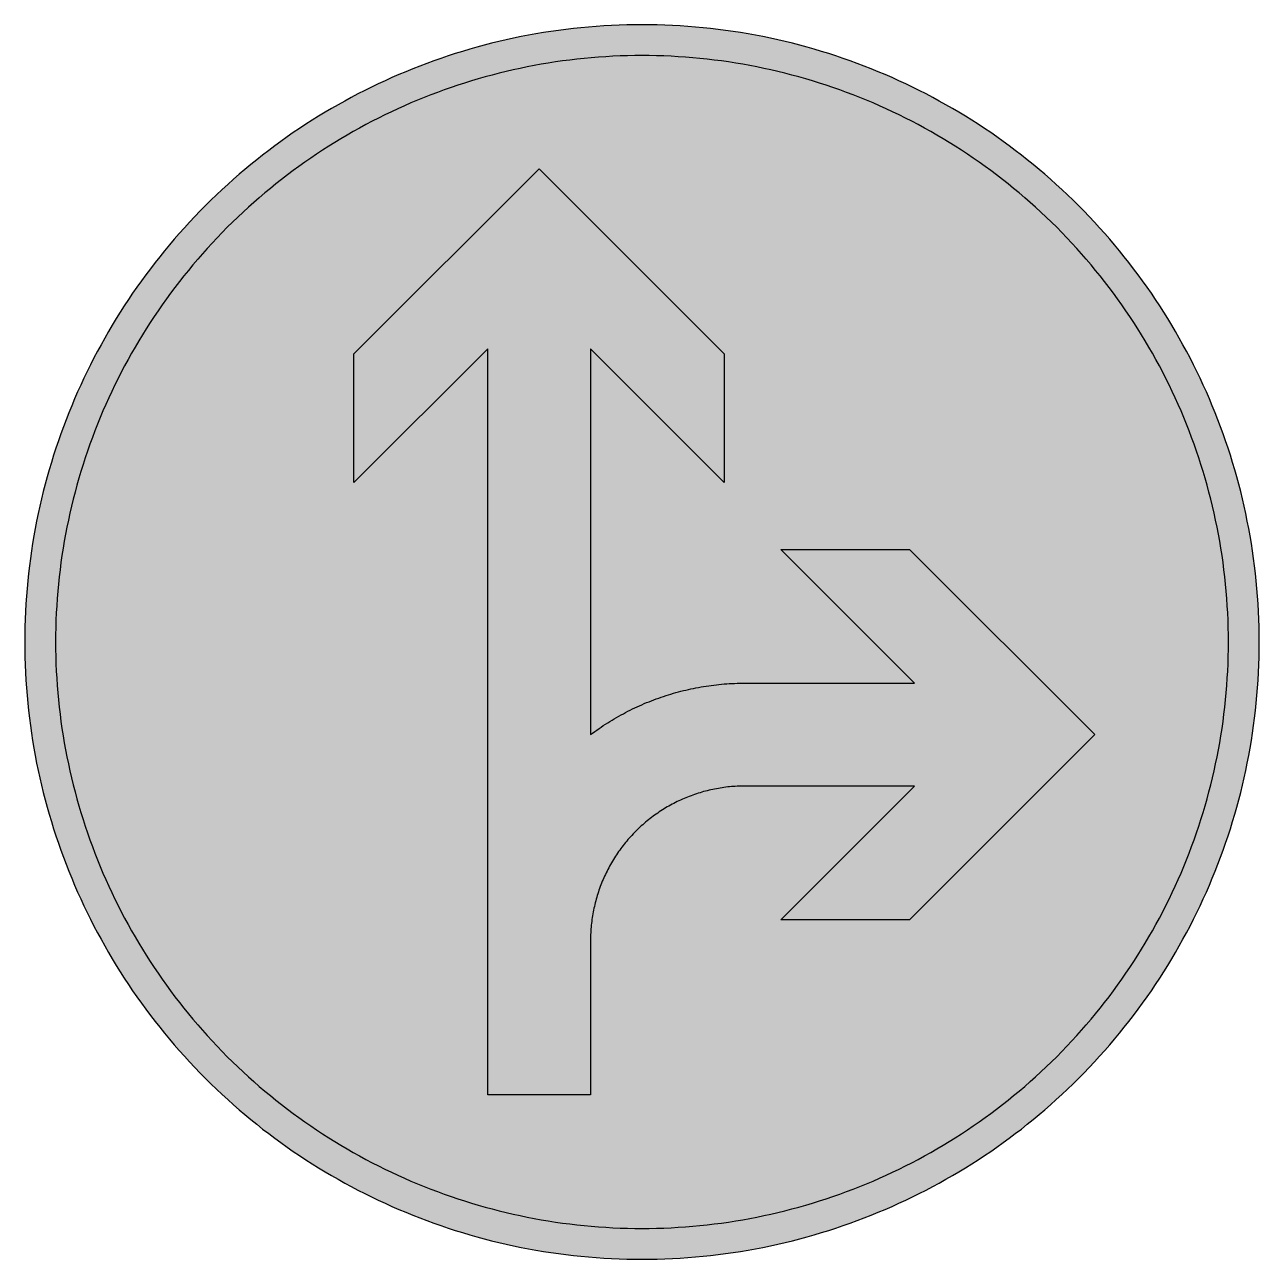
# Model space of a CAD drawing. Header units: millimetres. Extents: x 0 to 212, y 0 to 212.
import ezdxf

# ---------------------------------------------------------------- set-up
doc = ezdxf.new("R2010")
doc.units = ezdxf.units.MM

msp = doc.modelspace()

# ---------------------------------------------------------------- hatches: boundary and pattern name
for color, points in [(254, [(211.7189, 105.8869), (211.709, 107.2007), (211.6861, 108.5139), (211.6455, 109.8245), (211.5871, 111.1326), (211.5134, 112.4407), (211.4245, 113.7437), (211.3204, 115.0468), (211.201, 116.3447), (211.0638, 117.6426), (210.9114, 118.9355), (210.7413, 120.2258), (210.5584, 121.5136), (210.3577, 122.7988), (210.1418, 124.079), (209.9107, 125.3566), (209.6643, 126.6292), (209.4027, 127.8992), (209.1258, 129.1641), (208.8337, 130.4239), (208.5264, 131.6812), (208.2038, 132.936), (207.866, 134.1831), (207.5104, 135.4277), (207.1421, 136.6647), (206.7611, 137.8991), (206.3623, 139.1285), (205.9483, 140.3502), (205.5216, 141.5694), (205.0771, 142.781), (204.6199, 143.9901), (204.1474, 145.1915), (203.6623, 146.3853), (203.1619, 147.574), (202.6463, 148.7576), (202.1154, 149.9362), (201.5693, 151.1046), (201.0105, 152.2705), (200.439, 153.4262), (199.8523, 154.5768), (199.2503, 155.7198), (198.6356, 156.8577), (198.0057, 157.9855), (197.3605, 159.1081), (196.7052, 160.2232), (196.0321, 161.3281), (195.3489, 162.4279), (194.6504, 163.5176), (193.9366, 164.6022), (193.2102, 165.6766), (192.471, 166.7434), (191.7167, 167.8), (190.9521, 168.849), (190.1698, 169.8904), (189.3773, 170.9217), (188.5696, 171.9428), (187.7517, 172.9562), (186.9161, 173.9621), (186.0702, 174.9552), (185.2117, 175.9407), (184.338, 176.9161), (183.454, 177.8838), (182.5549, 178.8389), (181.643, 179.7837), (180.721, 180.7185), (179.7837, 181.643), (178.8389, 182.5549), (177.8838, 183.454), (176.9161, 184.338), (175.9407, 185.2117), (174.9552, 186.0702), (173.9621, 186.9161), (172.9562, 187.7492), (171.9428, 188.5696), (170.9217, 189.3773), (169.8904, 190.1698), (168.849, 190.9496), (167.8, 191.7167), (166.7408, 192.471), (165.6766, 193.2102), (164.6022, 193.9366), (163.5176, 194.6504), (162.4279, 195.3489), (161.3281, 196.0321), (160.2232, 196.7052), (159.1081, 197.3631), (157.9855, 198.0057), (156.8577, 198.6356), (155.7198, 199.2503), (154.5768, 199.8523), (153.4262, 200.439), (152.2705, 201.0131), (151.1046, 201.5719), (149.9362, 202.1154), (148.7576, 202.6463), (147.574, 203.1619), (146.3853, 203.6623), (145.1889, 204.15), (143.9875, 204.6199), (142.781, 205.0796), (141.5694, 205.5216), (140.3502, 205.9483), (139.1285, 206.3623), (137.8991, 206.7611), (136.6647, 207.1446), (135.4252, 207.5129), (134.1831, 207.866), (132.9334, 208.2038), (131.6812, 208.5264), (130.4239, 208.8337), (129.1641, 209.1284), (127.8966, 209.4052), (126.6292, 209.6668), (125.3541, 209.9132), (124.0765, 210.1444), (122.7963, 210.3603), (121.5136, 210.5584), (120.2258, 210.7438), (118.9355, 210.9114), (117.6401, 211.0638), (116.3447, 211.201), (115.0468, 211.3229), (113.7437, 211.4271), (112.4382, 211.516), (111.1326, 211.5896), (109.8245, 211.6455), (108.5113, 211.6861), (107.1982, 211.7115), (105.885, 211.7192), (104.5693, 211.7115), (103.2561, 211.6861), (101.9454, 211.6455), (100.6373, 211.5896), (99.3292, 211.516), (98.0262, 211.4271), (96.7232, 211.3229), (95.4253, 211.201), (94.1273, 211.0638), (92.8345, 210.9114), (91.5441, 210.7438), (90.2564, 210.5584), (88.9711, 210.3603), (87.691, 210.1444), (86.4133, 209.9132), (85.1408, 209.6668), (83.8708, 209.4052), (82.6059, 209.1284), (81.346, 208.8337), (80.0887, 208.5264), (78.834, 208.2038), (77.5868, 207.866), (76.3422, 207.5129), (75.1053, 207.1446), (73.8708, 206.7611), (72.6415, 206.3623), (71.4197, 205.9483), (70.2005, 205.5216), (68.9889, 205.0796), (67.7799, 204.6199), (66.5785, 204.15), (65.3847, 203.6623), (64.196, 203.1619), (63.0123, 202.6463), (61.8338, 202.1154), (60.6628, 201.5719), (59.4995, 201.0131), (58.3438, 200.439), (57.1932, 199.8523), (56.0502, 199.2503), (54.9123, 198.6356), (53.7845, 198.0057), (52.6618, 197.3631), (51.5468, 196.7052), (50.4419, 196.0321), (49.342, 195.3489), (48.2524, 194.6504), (47.1678, 193.9366), (46.0934, 193.2102), (45.0266, 192.471), (43.9699, 191.7167), (42.9209, 190.9496), (41.8795, 190.1698), (40.8483, 189.3773), (39.8272, 188.5696), (38.8137, 187.7492), (37.8079, 186.9161), (36.8148, 186.0702), (35.8292, 185.2117), (34.8539, 184.338), (33.8861, 183.454), (32.9311, 182.5549), (31.9862, 181.643), (31.049, 180.7185), (30.1269, 179.7837), (29.2151, 178.8389), (28.3159, 177.8838), (27.432, 176.9161), (26.5582, 175.9407), (25.6997, 174.9552), (24.8539, 173.9621), (24.0208, 172.9562), (23.2004, 171.9428), (22.3926, 170.9217), (21.6002, 169.8904), (20.8204, 168.849), (20.0533, 167.8), (19.2989, 166.7434), (18.5598, 165.6766), (17.8333, 164.6022), (17.1196, 163.5176), (16.4211, 162.4279), (15.7378, 161.3281), (15.0647, 160.2232), (14.4069, 159.1081), (13.7643, 157.9855), (13.1343, 156.8577), (12.5197, 155.7198), (11.9177, 154.5768), (11.3309, 153.4262), (10.7569, 152.2705), (10.1981, 151.1046), (9.6545, 149.9362), (9.1237, 148.7576), (8.6081, 147.574), (8.1077, 146.3853), (7.62, 145.1915), (7.1501, 143.9901), (6.6904, 142.781), (6.2484, 141.5694), (5.8217, 140.3502), (5.4077, 139.1285), (5.0089, 137.8991), (4.6253, 136.6647), (4.257, 135.4277), (3.904, 134.1831), (3.5662, 132.936), (3.2436, 131.6812), (2.9362, 130.4239), (2.6416, 129.1641), (2.3647, 127.8992), (2.1031, 126.6292), (1.8567, 125.3566), (1.6256, 124.079), (1.4097, 122.7988), (1.2116, 121.5136), (1.0262, 120.2258), (0.8585, 118.9355), (0.7061, 117.6426), (0.569, 116.3447), (0.447, 115.0468), (0.3429, 113.7437), (0.254, 112.4407), (0.1803, 111.1326), (0.1245, 109.8245), (0.0838, 108.5139), (0.0584, 107.2007), (0.0508, 105.885), (0.0584, 104.5718), (0.0838, 103.2586), (0.1245, 101.9454), (0.1803, 100.6373), (0.254, 99.3318), (0.3429, 98.0262), (0.447, 96.7232), (0.569, 95.4253), (0.7061, 94.1299), (0.8585, 92.8345), (1.0262, 91.5441), (1.2116, 90.2564), (1.4097, 88.9737), (1.6256, 87.6935), (1.8567, 86.4159), (2.1031, 85.1408), (2.3647, 83.8733), (2.6416, 82.6059), (2.9362, 81.346), (3.2436, 80.0887), (3.5662, 78.8365), (3.904, 77.5868), (4.257, 76.3448), (4.6253, 75.1053), (5.0089, 73.8708), (5.4077, 72.6415), (5.8217, 71.4197), (6.2484, 70.2005), (6.6904, 68.9889), (7.1501, 67.7824), (7.62, 66.581), (8.1077, 65.3847), (8.6081, 64.196), (9.1237, 63.0123), (9.6545, 61.8338), (10.1981, 60.6654), (10.7569, 59.4995), (11.3309, 58.3438), (11.9177, 57.1932), (12.5197, 56.0502), (13.1343, 54.9123), (13.7643, 53.7845), (14.4069, 52.6618), (15.0647, 51.5468), (15.7378, 50.4419), (16.4211, 49.342), (17.1196, 48.2524), (17.8333, 47.1678), (18.5598, 46.0934), (19.2989, 45.0291), (20.0533, 43.9699), (20.8204, 42.9209), (21.6002, 41.8795), (22.3926, 40.8483), (23.2004, 39.8272), (24.0208, 38.8137), (24.8539, 37.8079), (25.6997, 36.8148), (26.5582, 35.8292), (27.432, 34.8539), (28.3159, 33.8861), (29.2151, 32.9311), (30.1269, 31.9862), (31.049, 31.049), (31.9862, 30.1269), (32.9311, 29.2151), (33.8861, 28.3159), (34.8539, 27.432), (35.8292, 26.5582), (36.8148, 25.6997), (37.8079, 24.8539), (38.8137, 24.0182), (39.8272, 23.2004), (40.8483, 22.3926), (41.8795, 21.6002), (42.9209, 20.8178), (43.9699, 20.0533), (45.0266, 19.2989), (46.0934, 18.5598), (47.1678, 17.8333), (48.2524, 17.1196), (49.342, 16.4211), (50.4419, 15.7378), (51.5468, 15.0647), (52.6618, 14.4094), (53.7845, 13.7643), (54.9123, 13.1343), (56.0502, 12.5197), (57.1932, 11.9177), (58.3438, 11.3309), (59.4995, 10.7594), (60.6628, 10.2006), (61.8338, 9.6545), (63.0123, 9.1237), (64.196, 8.6081), (65.3847, 8.1077), (66.5785, 7.6225), (67.7799, 7.1501), (68.9889, 6.6929), (70.2005, 6.2484), (71.4197, 5.8217), (72.6415, 5.4077), (73.8708, 5.0089), (75.1053, 4.6279), (76.3422, 4.2596), (77.5868, 3.904), (78.834, 3.5662), (80.0887, 3.2436), (81.346, 2.9362), (82.6059, 2.6441), (83.8708, 2.3673), (85.1408, 2.1057), (86.4133, 1.8593), (87.691, 1.6281), (88.9711, 1.4122), (90.2564, 1.2116), (91.5441, 1.0287), (92.8345, 0.8585), (94.1273, 0.7061), (95.4253, 0.569), (96.7232, 0.4496), (98.0262, 0.3454), (99.3292, 0.2565), (100.6373, 0.1829), (101.9454, 0.1245), (103.2561, 0.0838), (104.5693, 0.061), (105.885, 0.0533), (107.1982, 0.061), (108.5113, 0.0838), (109.8245, 0.1245), (111.1326, 0.1829), (112.4382, 0.2565), (113.7437, 0.3454), (115.0468, 0.4496), (116.3447, 0.569), (117.6401, 0.7061), (118.9355, 0.8585), (120.2258, 1.0287), (121.5136, 1.2116), (122.7963, 1.4122), (124.0765, 1.6281), (125.3541, 1.8593), (126.6292, 2.1057), (127.8966, 2.3673), (129.1641, 2.6441), (130.4239, 2.9362), (131.6812, 3.2436), (132.9334, 3.5662), (134.1831, 3.904), (135.4252, 4.2596), (136.6647, 4.6279), (137.8991, 5.0089), (139.1285, 5.4077), (140.3502, 5.8217), (141.5694, 6.2484), (142.781, 6.6929), (143.9875, 7.1501), (145.1889, 7.6225), (146.3853, 8.1077), (147.574, 8.6081), (148.7576, 9.1237), (149.9362, 9.6545), (151.1046, 10.2006), (152.2705, 10.7594), (153.4262, 11.3309), (154.5768, 11.9177), (155.7198, 12.5197), (156.8577, 13.1343), (157.9855, 13.7643), (159.1081, 14.4094), (160.2232, 15.0647), (161.3281, 15.7378), (162.4279, 16.4211), (163.5176, 17.1196), (164.6022, 17.8333), (165.6766, 18.5598), (166.7408, 19.2989), (167.8, 20.0533), (168.849, 20.8178), (169.8904, 21.6002), (170.9217, 22.3926), (171.9428, 23.2004), (172.9562, 24.0182), (173.9621, 24.8539), (174.9552, 25.6997), (175.9407, 26.5582), (176.9161, 27.432), (177.8838, 28.3159), (178.8389, 29.2151), (179.7837, 30.1269), (180.721, 31.049), (181.643, 31.9862), (182.5549, 32.9311), (183.454, 33.8861), (184.338, 34.8539), (185.2117, 35.8292), (186.0702, 36.8148), (186.9161, 37.8079), (187.7517, 38.8137), (188.5696, 39.8272), (189.3773, 40.8483), (190.1698, 41.8795), (190.9521, 42.9209), (191.7167, 43.9699), (192.471, 45.0291), (193.2102, 46.0934), (193.9366, 47.1678), (194.6504, 48.2524), (195.3489, 49.342), (196.0321, 50.4419), (196.7052, 51.5468), (197.3605, 52.6618), (198.0057, 53.7845), (198.6356, 54.9123), (199.2503, 56.0502), (199.8523, 57.1932), (200.439, 58.3438), (201.0105, 59.4995), (201.5693, 60.6654), (202.1154, 61.8338), (202.6463, 63.0123), (203.1619, 64.196), (203.6623, 65.3847), (204.1474, 66.581), (204.6199, 67.7824), (205.0771, 68.9889), (205.5216, 70.2005), (205.9483, 71.4197), (206.3623, 72.6415), (206.7611, 73.8708), (207.1421, 75.1053), (207.5104, 76.3448), (207.866, 77.5868), (208.2038, 78.8365), (208.5264, 80.0887), (208.8337, 81.346), (209.1258, 82.6059), (209.4027, 83.8733), (209.6643, 85.1408), (209.9107, 86.4159), (210.1418, 87.6935), (210.3577, 88.9737), (210.5584, 90.2564), (210.7413, 91.5441), (210.9114, 92.8345), (211.0638, 94.1299), (211.201, 95.4253), (211.3204, 96.7232), (211.4245, 98.0262), (211.5134, 99.3318), (211.5871, 100.6373), (211.6455, 101.9454), (211.6861, 103.2586), (211.709, 104.5718), (211.7166, 105.885)]), (144, [(206.4272, 105.8869), (206.4182, 107.1347), (206.3953, 108.3818), (206.3572, 109.6264), (206.3013, 110.871), (206.2328, 112.1131), (206.1489, 113.3526), (206.0499, 114.5896), (205.933, 115.824), (205.8035, 117.0534), (205.6587, 118.2827), (205.4987, 119.5095), (205.3234, 120.7313), (205.1355, 121.953), (204.9297, 123.1697), (204.7113, 124.3813), (204.4776, 125.5928), (204.2287, 126.7968), (203.9645, 128.0008), (203.6877, 129.1971), (203.393, 130.3934), (203.0882, 131.5822), (202.7657, 132.7683), (202.4304, 133.9494), (202.0799, 135.1255), (201.7166, 136.2989), (201.3382, 137.4648), (200.9445, 138.6281), (200.5381, 139.7864), (200.119, 140.937), (199.6846, 142.0851), (199.2351, 143.2255), (198.7728, 144.3609), (198.2978, 145.4912), (197.8076, 146.6139), (197.3047, 147.734), (196.7865, 148.844), (196.2556, 149.9514), (195.7121, 151.0513), (195.1533, 152.1435), (194.5818, 153.2306), (193.9976, 154.3101), (193.4007, 155.382), (192.7885, 156.4462), (192.1637, 157.5054), (191.5262, 158.557), (190.8759, 159.6009), (190.2104, 160.6372), (189.5348, 161.6659), (188.8439, 162.687), (188.1429, 163.7005), (187.4266, 164.7038), (186.6976, 165.702), (185.9559, 166.69), (185.2041, 167.6705), (184.437, 168.6408), (183.6572, 169.6034), (182.8673, 170.5585), (182.0621, 171.5033), (181.2468, 172.4381), (180.4162, 173.3652), (179.5755, 174.2846), (178.722, 175.1914), (177.8559, 176.0906), (176.9796, 176.9796), (176.0906, 177.8559), (175.1914, 178.722), (174.2846, 179.5755), (173.3652, 180.4162), (172.4381, 181.2442), (171.5033, 182.0621), (170.5585, 182.8648), (169.6034, 183.6572), (168.6408, 184.437), (167.6705, 185.2041), (166.69, 185.9559), (165.702, 186.6976), (164.7038, 187.4266), (163.7005, 188.1429), (162.687, 188.8439), (161.6659, 189.5348), (160.6372, 190.2104), (159.6009, 190.8759), (158.557, 191.5262), (157.5054, 192.1637), (156.4462, 192.7885), (155.382, 193.4007), (154.3075, 193.9976), (153.228, 194.5818), (152.1435, 195.1533), (151.0487, 195.7121), (149.9514, 196.2556), (148.844, 196.7865), (147.734, 197.3047), (146.6139, 197.8076), (145.4912, 198.2978), (144.3609, 198.7728), (143.2255, 199.2351), (142.0825, 199.6846), (140.937, 200.119), (139.7838, 200.5406), (138.6281, 200.947), (137.4648, 201.3382), (136.2989, 201.7166), (135.1255, 202.0824), (133.9494, 202.4304), (132.7683, 202.7657), (131.5822, 203.0882), (130.3909, 203.3956), (129.1971, 203.6877), (127.9982, 203.9645), (126.7968, 204.2287), (125.5903, 204.4776), (124.3813, 204.7113), (123.1671, 204.9323), (121.9505, 205.1355), (120.7313, 205.326), (119.5095, 205.5012), (118.2827, 205.6613), (117.0534, 205.806), (115.8215, 205.9356), (114.587, 206.0499), (113.35, 206.1489), (112.1105, 206.2353), (110.871, 206.3039), (109.6264, 206.3572), (108.3818, 206.3953), (107.1347, 206.4207), (105.885, 206.4283), (104.6353, 206.4207), (103.3882, 206.3953), (102.1436, 206.3572), (100.899, 206.3039), (99.6569, 206.2353), (98.4174, 206.1489), (97.1804, 206.0499), (95.946, 205.9356), (94.7166, 205.806), (93.4872, 205.6613), (92.2604, 205.5012), (91.0387, 205.326), (89.8169, 205.1355), (88.6003, 204.9323), (87.3887, 204.7113), (86.1771, 204.4776), (84.9732, 204.2287), (83.7692, 203.9645), (82.5729, 203.6877), (81.3765, 203.3956), (80.1878, 203.0882), (79.0016, 202.7657), (77.8205, 202.4304), (76.6445, 202.0824), (75.471, 201.7166), (74.3052, 201.3382), (73.1418, 200.947), (71.9836, 200.5406), (70.833, 200.119), (69.6849, 199.6846), (68.5444, 199.2351), (67.4091, 198.7728), (66.2788, 198.2978), (65.1561, 197.8076), (64.0359, 197.3047), (62.926, 196.7865), (61.8185, 196.2556), (60.7187, 195.7121), (59.6265, 195.1533), (58.5394, 194.5818), (57.4599, 193.9976), (56.388, 193.4007), (55.3237, 192.7885), (54.2646, 192.1637), (53.213, 191.5262), (52.1691, 190.8759), (51.1327, 190.2104), (50.104, 189.5348), (49.083, 188.8439), (48.0695, 188.1429), (47.0662, 187.4266), (46.068, 186.6976), (45.0799, 185.9559), (44.0995, 185.2041), (43.1292, 184.437), (42.1665, 183.6572), (41.2115, 182.8648), (40.2666, 182.0621), (39.3319, 181.2442), (38.4048, 180.4162), (37.4853, 179.5755), (36.5785, 178.722), (35.6794, 177.8559), (34.7904, 176.9796), (33.9141, 176.0906), (33.0479, 175.1914), (32.1945, 174.2846), (31.3538, 173.3652), (30.5257, 172.4381), (29.7078, 171.5033), (28.9052, 170.5585), (28.1127, 169.6034), (27.3329, 168.6408), (26.5659, 167.6705), (25.814, 166.69), (25.0723, 165.702), (24.3434, 164.7038), (23.6271, 163.7005), (22.926, 162.687), (22.2352, 161.6659), (21.5595, 160.6372), (20.894, 159.6009), (20.2438, 158.557), (19.6063, 157.5054), (18.9814, 156.4462), (18.3693, 155.382), (17.7724, 154.3101), (17.1882, 153.2306), (16.6167, 152.1435), (16.0579, 151.0513), (15.5143, 149.9514), (14.9835, 148.844), (14.4653, 147.734), (13.9624, 146.6139), (13.4722, 145.4912), (12.9972, 144.3609), (12.5349, 143.2255), (12.0853, 142.0851), (11.651, 140.937), (11.2293, 139.7864), (10.8229, 138.6281), (10.4318, 137.4648), (10.0533, 136.2989), (9.6876, 135.1255), (9.3396, 133.9494), (9.0043, 132.7683), (8.6817, 131.5822), (8.3744, 130.3934), (8.0823, 129.1971), (7.8054, 128.0008), (7.5413, 126.7968), (7.2923, 125.5928), (7.0587, 124.3813), (6.8377, 123.1697), (6.6345, 121.953), (6.444, 120.7313), (6.2687, 119.5095), (6.1087, 118.2827), (5.9639, 117.0534), (5.8344, 115.824), (5.7201, 114.5896), (5.621, 113.3526), (5.5347, 112.1131), (5.4661, 110.871), (5.4127, 109.6264), (5.3746, 108.3818), (5.3492, 107.1347), (5.3416, 105.885), (5.3492, 104.6353), (5.3746, 103.3882), (5.4127, 102.1436), (5.4661, 100.899), (5.5347, 99.6594), (5.621, 98.4199), (5.7201, 97.1829), (5.8344, 95.9485), (5.9639, 94.7166), (6.1087, 93.4872), (6.2687, 92.2604), (6.444, 91.0387), (6.6345, 89.8195), (6.8377, 88.6028), (7.0587, 87.3887), (7.2923, 86.1797), (7.5413, 84.9732), (7.8054, 83.7717), (8.0823, 82.5729), (8.3744, 81.3791), (8.6817, 80.1878), (9.0043, 79.0016), (9.3396, 77.8205), (9.6876, 76.6445), (10.0533, 75.471), (10.4318, 74.3052), (10.8229, 73.1418), (11.2293, 71.9861), (11.651, 70.833), (12.0853, 69.6874), (12.5349, 68.5444), (12.9972, 67.4091), (13.4722, 66.2788), (13.9624, 65.1561), (14.4653, 64.0359), (14.9835, 62.926), (15.5143, 61.8185), (16.0579, 60.7212), (16.6167, 59.6265), (17.1882, 58.5419), (17.7724, 57.4624), (18.3693, 56.388), (18.9814, 55.3237), (19.6063, 54.2646), (20.2438, 53.213), (20.894, 52.1691), (21.5595, 51.1327), (22.2352, 50.104), (22.926, 49.083), (23.6271, 48.0695), (24.3434, 47.0662), (25.0723, 46.068), (25.814, 45.0799), (26.5659, 44.0995), (27.3329, 43.1292), (28.1127, 42.1665), (28.9052, 41.2115), (29.7078, 40.2666), (30.5257, 39.3319), (31.3538, 38.4048), (32.1945, 37.4853), (33.0479, 36.5785), (33.9141, 35.6794), (34.7904, 34.7904), (35.6794, 33.9141), (36.5785, 33.0479), (37.4853, 32.1945), (38.4048, 31.3538), (39.3319, 30.5232), (40.2666, 29.7078), (41.2115, 28.9027), (42.1665, 28.1127), (43.1292, 27.3329), (44.0995, 26.5659), (45.0799, 25.814), (46.068, 25.0723), (47.0662, 24.3434), (48.0695, 23.6271), (49.083, 22.926), (50.104, 22.2352), (51.1327, 21.5595), (52.1691, 20.894), (53.213, 20.2438), (54.2646, 19.6063), (55.3237, 18.9814), (56.388, 18.3693), (57.4599, 17.7724), (58.5394, 17.1882), (59.6265, 16.6167), (60.7187, 16.0579), (61.8185, 15.5143), (62.926, 14.9835), (64.0359, 14.4653), (65.1561, 13.9624), (66.2788, 13.4722), (67.4091, 12.9972), (68.5444, 12.5349), (69.6849, 12.0853), (70.833, 11.651), (71.9836, 11.2319), (73.1418, 10.8255), (74.3052, 10.4318), (75.471, 10.0533), (76.6445, 9.6901), (77.8205, 9.3396), (79.0016, 9.0043), (80.1878, 8.6817), (81.3765, 8.3769), (82.5729, 8.0823), (83.7692, 7.8054), (84.9732, 7.5413), (86.1771, 7.2923), (87.3887, 7.0587), (88.6003, 6.8402), (89.8169, 6.6345), (91.0387, 6.4465), (92.2604, 6.2713), (93.4872, 6.1112), (94.7166, 5.9665), (95.946, 5.8369), (97.1804, 5.7201), (98.4174, 5.621), (99.6569, 5.5372), (100.899, 5.4686), (102.1436, 5.4127), (103.3882, 5.3746), (104.6353, 5.3518), (105.885, 5.3442), (107.1347, 5.3518), (108.3818, 5.3746), (109.6264, 5.4127), (110.871, 5.4686), (112.1105, 5.5372), (113.35, 5.621), (114.587, 5.7201), (115.8215, 5.8369), (117.0534, 5.9665), (118.2827, 6.1112), (119.5095, 6.2713), (120.7313, 6.4465), (121.9505, 6.6345), (123.1671, 6.8402), (124.3813, 7.0587), (125.5903, 7.2923), (126.7968, 7.5413), (127.9982, 7.8054), (129.1971, 8.0823), (130.3909, 8.3769), (131.5822, 8.6817), (132.7683, 9.0043), (133.9494, 9.3396), (135.1255, 9.6901), (136.2989, 10.0533), (137.4648, 10.4318), (138.6281, 10.8255), (139.7838, 11.2319), (140.937, 11.651), (142.0825, 12.0853), (143.2255, 12.5349), (144.3609, 12.9972), (145.4912, 13.4722), (146.6139, 13.9624), (147.734, 14.4653), (148.844, 14.9835), (149.9514, 15.5143), (151.0487, 16.0579), (152.1435, 16.6167), (153.228, 17.1882), (154.3075, 17.7724), (155.382, 18.3693), (156.4462, 18.9814), (157.5054, 19.6063), (158.557, 20.2438), (159.6009, 20.894), (160.6372, 21.5595), (161.6659, 22.2352), (162.687, 22.926), (163.7005, 23.6271), (164.7038, 24.3434), (165.702, 25.0723), (166.69, 25.814), (167.6705, 26.5659), (168.6408, 27.3329), (169.6034, 28.1127), (170.5585, 28.9027), (171.5033, 29.7078), (172.4381, 30.5232), (173.3652, 31.3538), (174.2846, 32.1945), (175.1914, 33.0479), (176.0906, 33.9141), (176.9796, 34.7904), (177.8559, 35.6794), (178.722, 36.5785), (179.5755, 37.4853), (180.4162, 38.4048), (181.2468, 39.3319), (182.0621, 40.2666), (182.8673, 41.2115), (183.6572, 42.1665), (184.437, 43.1292), (185.2041, 44.0995), (185.9559, 45.0799), (186.6976, 46.068), (187.4266, 47.0662), (188.1429, 48.0695), (188.8439, 49.083), (189.5348, 50.104), (190.2104, 51.1327), (190.8759, 52.1691), (191.5262, 53.213), (192.1637, 54.2646), (192.7885, 55.3237), (193.4007, 56.388), (193.9976, 57.4624), (194.5818, 58.5419), (195.1533, 59.6265), (195.7121, 60.7212), (196.2556, 61.8185), (196.7865, 62.926), (197.3047, 64.0359), (197.8076, 65.1561), (198.2978, 66.2788), (198.7728, 67.4091), (199.2351, 68.5444), (199.6846, 69.6874), (200.119, 70.833), (200.5381, 71.9861), (200.9445, 73.1418), (201.3382, 74.3052), (201.7166, 75.471), (202.0799, 76.6445), (202.4304, 77.8205), (202.7657, 79.0016), (203.0882, 80.1878), (203.393, 81.3791), (203.6877, 82.5729), (203.9645, 83.7717), (204.2287, 84.9732), (204.4776, 86.1797), (204.7113, 87.3887), (204.9297, 88.6028), (205.1355, 89.8195), (205.3234, 91.0387), (205.4987, 92.2604), (205.6587, 93.4872), (205.8035, 94.7166), (205.933, 95.9485), (206.0499, 97.1829), (206.1489, 98.4199), (206.2328, 99.6594), (206.3013, 100.899), (206.3572, 102.1436), (206.3953, 103.3882), (206.4182, 104.6353), (206.4258, 105.885)]), (254, [(183.4967, 90.0119), (151.7467, 58.2619), (129.698, 58.2619), (152.6286, 81.1925), (123.5244, 81.1925), (123.1951, 81.1886), (122.8674, 81.1835), (122.5372, 81.1733), (122.2121, 81.1581), (121.8844, 81.1403), (121.5593, 81.1174), (121.2342, 81.092), (120.9091, 81.0616), (120.584, 81.0285), (120.2614, 80.9904), (119.9388, 80.9473), (119.6162, 80.9015), (119.2962, 80.8507), (118.9761, 80.7974), (118.6561, 80.739), (118.3386, 80.678), (118.0211, 80.612), (117.7036, 80.5434), (117.3886, 80.4697), (117.0737, 80.3935), (116.7613, 80.3123), (116.4488, 80.2284), (116.139, 80.1395), (115.8291, 80.0481), (115.5192, 79.9516), (115.2144, 79.8525), (114.9071, 79.7484), (114.6023, 79.6417), (114.3, 79.5299), (113.9977, 79.4156), (113.698, 79.2988), (113.3983, 79.1769), (113.1011, 79.0524), (112.8065, 78.9229), (112.5118, 78.7908), (112.2197, 78.6536), (111.9276, 78.5139), (111.6381, 78.3717), (111.3511, 78.2244), (111.064, 78.0745), (110.7821, 77.9196), (110.4976, 77.7621), (110.2182, 77.6021), (109.9388, 77.437), (109.662, 77.2693), (109.3876, 77.0992), (109.1159, 76.9239), (108.8441, 76.7461), (108.5774, 76.5632), (108.3107, 76.3778), (108.0465, 76.1898), (107.7824, 75.9993), (107.5233, 75.8038), (107.2642, 75.6056), (107.0102, 75.405), (106.7562, 75.1992), (106.5047, 74.991), (106.2558, 74.7776), (106.0094, 74.5642), (105.7656, 74.3458), (105.5243, 74.1248), (105.2855, 73.8988), (105.0493, 73.6727), (104.8156, 73.4416), (104.5845, 73.2079), (104.3559, 72.9717), (104.1324, 72.7329), (103.9114, 72.4891), (103.693, 72.2452), (103.4771, 71.9988), (103.2662, 71.7525), (103.058, 71.501), (102.8522, 71.247), (102.6516, 70.9905), (102.4534, 70.7339), (102.2579, 70.4723), (102.0648, 70.2107), (101.8769, 69.9465), (101.6914, 69.6798), (101.5111, 69.4106), (101.3333, 69.1413), (101.158, 68.867), (100.9853, 68.5927), (100.8177, 68.3158), (100.6551, 68.039), (100.4926, 67.757), (100.3351, 67.4751), (100.1827, 67.1906), (100.0328, 66.9061), (99.8855, 66.6166), (99.7407, 66.327), (99.601, 66.0375), (99.4664, 65.7454), (99.3343, 65.4507), (99.2048, 65.1535), (99.0803, 64.8564), (98.9584, 64.5592), (98.839, 64.2569), (98.7247, 63.9572), (98.6155, 63.6524), (98.5063, 63.3476), (98.4047, 63.0428), (98.3056, 62.7355), (98.2091, 62.4281), (98.1177, 62.1182), (98.0288, 61.8058), (97.9424, 61.4959), (97.8637, 61.181), (97.7849, 60.8686), (97.7138, 60.5511), (97.6427, 60.2361), (97.5792, 59.9186), (97.5157, 59.6011), (97.4598, 59.2811), (97.4039, 58.961), (97.3557, 58.641), (97.3099, 58.3184), (97.2668, 57.9958), (97.2287, 57.6707), (97.1931, 57.3481), (97.1652, 57.023), (97.1372, 56.6979), (97.1144, 56.3702), (97.0966, 56.0451), (97.0839, 55.7174), (97.0737, 55.3898), (97.0661, 55.0621), (97.0661, 54.7319), (97.0661, 28.2758), (79.4272, 28.2758), (79.4272, 156.1578), (56.4967, 133.2272), (56.4967, 155.2758), (88.2467, 187.0258), (119.9967, 155.2758), (119.9967, 133.2272), (97.0661, 156.1578), (97.0661, 90.0119), (97.4242, 90.2767), (97.7849, 90.5408), (98.1481, 90.7974), (98.5164, 91.0539), (98.8847, 91.3028), (99.2556, 91.5518), (99.6264, 91.7931), (100.0023, 92.0344), (100.3808, 92.268), (100.7593, 92.4992), (101.1403, 92.7278), (101.5238, 92.9513), (101.9099, 93.1697), (102.296, 93.3856), (102.6871, 93.5965), (103.0783, 93.8047), (103.472, 94.0079), (103.8657, 94.2061), (104.2645, 94.4016), (104.6632, 94.5921), (105.0646, 94.7801), (105.4659, 94.963), (105.8697, 95.1408), (106.2761, 95.316), (106.6825, 95.4862), (107.0915, 95.6539), (107.503, 95.8164), (107.9144, 95.9739), (108.3285, 96.1288), (108.745, 96.2787), (109.1616, 96.426), (109.5781, 96.5657), (109.9998, 96.7054), (110.4189, 96.8375), (110.8431, 96.967), (111.2647, 97.0915), (111.6914, 97.2134), (112.1156, 97.3277), (112.5449, 97.442), (112.9716, 97.5487), (113.4008, 97.6528), (113.8326, 97.7519), (114.2644, 97.8459), (114.6962, 97.9373), (115.1306, 98.0237), (115.5649, 98.105), (116.0018, 98.1837), (116.4387, 98.2574), (116.8756, 98.3259), (117.315, 98.3894), (117.7519, 98.4504), (118.1938, 98.5063), (118.6332, 98.5571), (119.0752, 98.6053), (119.5172, 98.6485), (119.9591, 98.6866), (120.4036, 98.7196), (120.8481, 98.7501), (121.2926, 98.773), (121.7371, 98.7933), (122.1842, 98.8085), (122.6287, 98.8212), (123.0757, 98.8289), (123.5227, 98.8289), (152.6286, 98.8314), (129.698, 121.762), (151.7467, 121.762)])]:
    msp.add_hatch(color=color).paths.add_polyline_path(points)

# ---------------------------------------------------------------- linework, layer by layer
at = {"color": 254}
for points in [[(211.7189, 105.8869), (211.709, 107.2007), (211.6861, 108.5139), (211.6455, 109.8245), (211.5871, 111.1326), (211.5134, 112.4407), (211.4245, 113.7437), (211.3204, 115.0468), (211.201, 116.3447), (211.0638, 117.6426), (210.9114, 118.9355), (210.7413, 120.2258), (210.5584, 121.5136), (210.3577, 122.7988), (210.1418, 124.079), (209.9107, 125.3566), (209.6643, 126.6292), (209.4027, 127.8992), (209.1258, 129.1641), (208.8337, 130.4239), (208.5264, 131.6812), (208.2038, 132.936), (207.866, 134.1831), (207.5104, 135.4277), (207.1421, 136.6647), (206.7611, 137.8991), (206.3623, 139.1285), (205.9483, 140.3502), (205.5216, 141.5694), (205.0771, 142.781), (204.6199, 143.9901), (204.1474, 145.1915), (203.6623, 146.3853), (203.1619, 147.574), (202.6463, 148.7576), (202.1154, 149.9362), (201.5693, 151.1046), (201.0105, 152.2705), (200.439, 153.4262), (199.8523, 154.5768), (199.2503, 155.7198), (198.6356, 156.8577), (198.0057, 157.9855), (197.3605, 159.1081), (196.7052, 160.2232), (196.0321, 161.3281), (195.3489, 162.4279), (194.6504, 163.5176), (193.9366, 164.6022), (193.2102, 165.6766), (192.471, 166.7434), (191.7167, 167.8), (190.9521, 168.849), (190.1698, 169.8904), (189.3773, 170.9217), (188.5696, 171.9428), (187.7517, 172.9562), (186.9161, 173.9621), (186.0702, 174.9552), (185.2117, 175.9407), (184.338, 176.9161), (183.454, 177.8838), (182.5549, 178.8389), (181.643, 179.7837), (180.721, 180.7185), (179.7837, 181.643), (178.8389, 182.5549), (177.8838, 183.454), (176.9161, 184.338), (175.9407, 185.2117), (174.9552, 186.0702), (173.9621, 186.9161), (172.9562, 187.7492), (171.9428, 188.5696), (170.9217, 189.3773), (169.8904, 190.1698), (168.849, 190.9496), (167.8, 191.7167), (166.7408, 192.471), (165.6766, 193.2102), (164.6022, 193.9366), (163.5176, 194.6504), (162.4279, 195.3489), (161.3281, 196.0321), (160.2232, 196.7052), (159.1081, 197.3631), (157.9855, 198.0057), (156.8577, 198.6356), (155.7198, 199.2503), (154.5768, 199.8523), (153.4262, 200.439), (152.2705, 201.0131), (151.1046, 201.5719), (149.9362, 202.1154), (148.7576, 202.6463), (147.574, 203.1619), (146.3853, 203.6623), (145.1889, 204.15), (143.9875, 204.6199), (142.781, 205.0796), (141.5694, 205.5216), (140.3502, 205.9483), (139.1285, 206.3623), (137.8991, 206.7611), (136.6647, 207.1446), (135.4252, 207.5129), (134.1831, 207.866), (132.9334, 208.2038), (131.6812, 208.5264), (130.4239, 208.8337), (129.1641, 209.1284), (127.8966, 209.4052), (126.6292, 209.6668), (125.3541, 209.9132), (124.0765, 210.1444), (122.7963, 210.3603), (121.5136, 210.5584), (120.2258, 210.7438), (118.9355, 210.9114), (117.6401, 211.0638), (116.3447, 211.201), (115.0468, 211.3229), (113.7437, 211.4271), (112.4382, 211.516), (111.1326, 211.5896), (109.8245, 211.6455), (108.5113, 211.6861), (107.1982, 211.7115), (105.885, 211.7192), (104.5693, 211.7115), (103.2561, 211.6861), (101.9454, 211.6455), (100.6373, 211.5896), (99.3292, 211.516), (98.0262, 211.4271), (96.7232, 211.3229), (95.4253, 211.201), (94.1273, 211.0638), (92.8345, 210.9114), (91.5441, 210.7438), (90.2564, 210.5584), (88.9711, 210.3603), (87.691, 210.1444), (86.4133, 209.9132), (85.1408, 209.6668), (83.8708, 209.4052), (82.6059, 209.1284), (81.346, 208.8337), (80.0887, 208.5264), (78.834, 208.2038), (77.5868, 207.866), (76.3422, 207.5129), (75.1053, 207.1446), (73.8708, 206.7611), (72.6415, 206.3623), (71.4197, 205.9483), (70.2005, 205.5216), (68.9889, 205.0796), (67.7799, 204.6199), (66.5785, 204.15), (65.3847, 203.6623), (64.196, 203.1619), (63.0123, 202.6463), (61.8338, 202.1154), (60.6628, 201.5719), (59.4995, 201.0131), (58.3438, 200.439), (57.1932, 199.8523), (56.0502, 199.2503), (54.9123, 198.6356), (53.7845, 198.0057), (52.6618, 197.3631), (51.5468, 196.7052), (50.4419, 196.0321), (49.342, 195.3489), (48.2524, 194.6504), (47.1678, 193.9366), (46.0934, 193.2102), (45.0266, 192.471), (43.9699, 191.7167), (42.9209, 190.9496), (41.8795, 190.1698), (40.8483, 189.3773), (39.8272, 188.5696), (38.8137, 187.7492), (37.8079, 186.9161), (36.8148, 186.0702), (35.8292, 185.2117), (34.8539, 184.338), (33.8861, 183.454), (32.9311, 182.5549), (31.9862, 181.643), (31.049, 180.7185), (30.1269, 179.7837), (29.2151, 178.8389), (28.3159, 177.8838), (27.432, 176.9161), (26.5582, 175.9407), (25.6997, 174.9552), (24.8539, 173.9621), (24.0208, 172.9562), (23.2004, 171.9428), (22.3926, 170.9217), (21.6002, 169.8904), (20.8204, 168.849), (20.0533, 167.8), (19.2989, 166.7434), (18.5598, 165.6766), (17.8333, 164.6022), (17.1196, 163.5176), (16.4211, 162.4279), (15.7378, 161.3281), (15.0647, 160.2232), (14.4069, 159.1081), (13.7643, 157.9855), (13.1343, 156.8577), (12.5197, 155.7198), (11.9177, 154.5768), (11.3309, 153.4262), (10.7569, 152.2705), (10.1981, 151.1046), (9.6545, 149.9362), (9.1237, 148.7576), (8.6081, 147.574), (8.1077, 146.3853), (7.62, 145.1915), (7.1501, 143.9901), (6.6904, 142.781), (6.2484, 141.5694), (5.8217, 140.3502), (5.4077, 139.1285), (5.0089, 137.8991), (4.6253, 136.6647), (4.257, 135.4277), (3.904, 134.1831), (3.5662, 132.936), (3.2436, 131.6812), (2.9362, 130.4239), (2.6416, 129.1641), (2.3647, 127.8992), (2.1031, 126.6292), (1.8567, 125.3566), (1.6256, 124.079), (1.4097, 122.7988), (1.2116, 121.5136), (1.0262, 120.2258), (0.8585, 118.9355), (0.7061, 117.6426), (0.569, 116.3447), (0.447, 115.0468), (0.3429, 113.7437), (0.254, 112.4407), (0.1803, 111.1326), (0.1245, 109.8245), (0.0838, 108.5139), (0.0584, 107.2007), (0.0508, 105.885), (0.0584, 104.5718), (0.0838, 103.2586), (0.1245, 101.9454), (0.1803, 100.6373), (0.254, 99.3318), (0.3429, 98.0262), (0.447, 96.7232), (0.569, 95.4253), (0.7061, 94.1299), (0.8585, 92.8345), (1.0262, 91.5441), (1.2116, 90.2564), (1.4097, 88.9737), (1.6256, 87.6935), (1.8567, 86.4159), (2.1031, 85.1408), (2.3647, 83.8733), (2.6416, 82.6059), (2.9362, 81.346), (3.2436, 80.0887), (3.5662, 78.8365), (3.904, 77.5868), (4.257, 76.3448), (4.6253, 75.1053), (5.0089, 73.8708), (5.4077, 72.6415), (5.8217, 71.4197), (6.2484, 70.2005), (6.6904, 68.9889), (7.1501, 67.7824), (7.62, 66.581), (8.1077, 65.3847), (8.6081, 64.196), (9.1237, 63.0123), (9.6545, 61.8338), (10.1981, 60.6654), (10.7569, 59.4995), (11.3309, 58.3438), (11.9177, 57.1932), (12.5197, 56.0502), (13.1343, 54.9123), (13.7643, 53.7845), (14.4069, 52.6618), (15.0647, 51.5468), (15.7378, 50.4419), (16.4211, 49.342), (17.1196, 48.2524), (17.8333, 47.1678), (18.5598, 46.0934), (19.2989, 45.0291), (20.0533, 43.9699), (20.8204, 42.9209), (21.6002, 41.8795), (22.3926, 40.8483), (23.2004, 39.8272), (24.0208, 38.8137), (24.8539, 37.8079), (25.6997, 36.8148), (26.5582, 35.8292), (27.432, 34.8539), (28.3159, 33.8861), (29.2151, 32.9311), (30.1269, 31.9862), (31.049, 31.049), (31.9862, 30.1269), (32.9311, 29.2151), (33.8861, 28.3159), (34.8539, 27.432), (35.8292, 26.5582), (36.8148, 25.6997), (37.8079, 24.8539), (38.8137, 24.0182), (39.8272, 23.2004), (40.8483, 22.3926), (41.8795, 21.6002), (42.9209, 20.8178), (43.9699, 20.0533), (45.0266, 19.2989), (46.0934, 18.5598), (47.1678, 17.8333), (48.2524, 17.1196), (49.342, 16.4211), (50.4419, 15.7378), (51.5468, 15.0647), (52.6618, 14.4094), (53.7845, 13.7643), (54.9123, 13.1343), (56.0502, 12.5197), (57.1932, 11.9177), (58.3438, 11.3309), (59.4995, 10.7594), (60.6628, 10.2006), (61.8338, 9.6545), (63.0123, 9.1237), (64.196, 8.6081), (65.3847, 8.1077), (66.5785, 7.6225), (67.7799, 7.1501), (68.9889, 6.6929), (70.2005, 6.2484), (71.4197, 5.8217), (72.6415, 5.4077), (73.8708, 5.0089), (75.1053, 4.6279), (76.3422, 4.2596), (77.5868, 3.904), (78.834, 3.5662), (80.0887, 3.2436), (81.346, 2.9362), (82.6059, 2.6441), (83.8708, 2.3673), (85.1408, 2.1057), (86.4133, 1.8593), (87.691, 1.6281), (88.9711, 1.4122), (90.2564, 1.2116), (91.5441, 1.0287), (92.8345, 0.8585), (94.1273, 0.7061), (95.4253, 0.569), (96.7232, 0.4496), (98.0262, 0.3454), (99.3292, 0.2565), (100.6373, 0.1829), (101.9454, 0.1245), (103.2561, 0.0838), (104.5693, 0.061), (105.885, 0.0533), (107.1982, 0.061), (108.5113, 0.0838), (109.8245, 0.1245), (111.1326, 0.1829), (112.4382, 0.2565), (113.7437, 0.3454), (115.0468, 0.4496), (116.3447, 0.569), (117.6401, 0.7061), (118.9355, 0.8585), (120.2258, 1.0287), (121.5136, 1.2116), (122.7963, 1.4122), (124.0765, 1.6281), (125.3541, 1.8593), (126.6292, 2.1057), (127.8966, 2.3673), (129.1641, 2.6441), (130.4239, 2.9362), (131.6812, 3.2436), (132.9334, 3.5662), (134.1831, 3.904), (135.4252, 4.2596), (136.6647, 4.6279), (137.8991, 5.0089), (139.1285, 5.4077), (140.3502, 5.8217), (141.5694, 6.2484), (142.781, 6.6929), (143.9875, 7.1501), (145.1889, 7.6225), (146.3853, 8.1077), (147.574, 8.6081), (148.7576, 9.1237), (149.9362, 9.6545), (151.1046, 10.2006), (152.2705, 10.7594), (153.4262, 11.3309), (154.5768, 11.9177), (155.7198, 12.5197), (156.8577, 13.1343), (157.9855, 13.7643), (159.1081, 14.4094), (160.2232, 15.0647), (161.3281, 15.7378), (162.4279, 16.4211), (163.5176, 17.1196), (164.6022, 17.8333), (165.6766, 18.5598), (166.7408, 19.2989), (167.8, 20.0533), (168.849, 20.8178), (169.8904, 21.6002), (170.9217, 22.3926), (171.9428, 23.2004), (172.9562, 24.0182), (173.9621, 24.8539), (174.9552, 25.6997), (175.9407, 26.5582), (176.9161, 27.432), (177.8838, 28.3159), (178.8389, 29.2151), (179.7837, 30.1269), (180.721, 31.049), (181.643, 31.9862), (182.5549, 32.9311), (183.454, 33.8861), (184.338, 34.8539), (185.2117, 35.8292), (186.0702, 36.8148), (186.9161, 37.8079), (187.7517, 38.8137), (188.5696, 39.8272), (189.3773, 40.8483), (190.1698, 41.8795), (190.9521, 42.9209), (191.7167, 43.9699), (192.471, 45.0291), (193.2102, 46.0934), (193.9366, 47.1678), (194.6504, 48.2524), (195.3489, 49.342), (196.0321, 50.4419), (196.7052, 51.5468), (197.3605, 52.6618), (198.0057, 53.7845), (198.6356, 54.9123), (199.2503, 56.0502), (199.8523, 57.1932), (200.439, 58.3438), (201.0105, 59.4995), (201.5693, 60.6654), (202.1154, 61.8338), (202.6463, 63.0123), (203.1619, 64.196), (203.6623, 65.3847), (204.1474, 66.581), (204.6199, 67.7824), (205.0771, 68.9889), (205.5216, 70.2005), (205.9483, 71.4197), (206.3623, 72.6415), (206.7611, 73.8708), (207.1421, 75.1053), (207.5104, 76.3448), (207.866, 77.5868), (208.2038, 78.8365), (208.5264, 80.0887), (208.8337, 81.346), (209.1258, 82.6059), (209.4027, 83.8733), (209.6643, 85.1408), (209.9107, 86.4159), (210.1418, 87.6935), (210.3577, 88.9737), (210.5584, 90.2564), (210.7413, 91.5441), (210.9114, 92.8345), (211.0638, 94.1299), (211.201, 95.4253), (211.3204, 96.7232), (211.4245, 98.0262), (211.5134, 99.3318), (211.5871, 100.6373), (211.6455, 101.9454), (211.6861, 103.2586), (211.709, 104.5718), (211.7166, 105.885), (211.7189, 105.8869)], [(183.4967, 90.0119), (151.7467, 58.2619), (129.698, 58.2619), (152.6286, 81.1925), (123.5244, 81.1925), (123.1951, 81.1886), (122.8674, 81.1835), (122.5372, 81.1733), (122.2121, 81.1581), (121.8844, 81.1403), (121.5593, 81.1174), (121.2342, 81.092), (120.9091, 81.0616), (120.584, 81.0285), (120.2614, 80.9904), (119.9388, 80.9473), (119.6162, 80.9015), (119.2962, 80.8507), (118.9761, 80.7974), (118.6561, 80.739), (118.3386, 80.678), (118.0211, 80.612), (117.7036, 80.5434), (117.3886, 80.4697), (117.0737, 80.3935), (116.7613, 80.3123), (116.4488, 80.2284), (116.139, 80.1395), (115.8291, 80.0481), (115.5192, 79.9516), (115.2144, 79.8525), (114.9071, 79.7484), (114.6023, 79.6417), (114.3, 79.5299), (113.9977, 79.4156), (113.698, 79.2988), (113.3983, 79.1769), (113.1011, 79.0524), (112.8065, 78.9229), (112.5118, 78.7908), (112.2197, 78.6536), (111.9276, 78.5139), (111.6381, 78.3717), (111.3511, 78.2244), (111.064, 78.0745), (110.7821, 77.9196), (110.4976, 77.7621), (110.2182, 77.6021), (109.9388, 77.437), (109.662, 77.2693), (109.3876, 77.0992), (109.1159, 76.9239), (108.8441, 76.7461), (108.5774, 76.5632), (108.3107, 76.3778), (108.0465, 76.1898), (107.7824, 75.9993), (107.5233, 75.8038), (107.2642, 75.6056), (107.0102, 75.405), (106.7562, 75.1992), (106.5047, 74.991), (106.2558, 74.7776), (106.0094, 74.5642), (105.7656, 74.3458), (105.5243, 74.1248), (105.2855, 73.8988), (105.0493, 73.6727), (104.8156, 73.4416), (104.5845, 73.2079), (104.3559, 72.9717), (104.1324, 72.7329), (103.9114, 72.4891), (103.693, 72.2452), (103.4771, 71.9988), (103.2662, 71.7525), (103.058, 71.501), (102.8522, 71.247), (102.6516, 70.9905), (102.4534, 70.7339), (102.2579, 70.4723), (102.0648, 70.2107), (101.8769, 69.9465), (101.6914, 69.6798), (101.5111, 69.4106), (101.3333, 69.1413), (101.158, 68.867), (100.9853, 68.5927), (100.8177, 68.3158), (100.6551, 68.039), (100.4926, 67.757), (100.3351, 67.4751), (100.1827, 67.1906), (100.0328, 66.9061), (99.8855, 66.6166), (99.7407, 66.327), (99.601, 66.0375), (99.4664, 65.7454), (99.3343, 65.4507), (99.2048, 65.1535), (99.0803, 64.8564), (98.9584, 64.5592), (98.839, 64.2569), (98.7247, 63.9572), (98.6155, 63.6524), (98.5063, 63.3476), (98.4047, 63.0428), (98.3056, 62.7355), (98.2091, 62.4281), (98.1177, 62.1182), (98.0288, 61.8058), (97.9424, 61.4959), (97.8637, 61.181), (97.7849, 60.8686), (97.7138, 60.5511), (97.6427, 60.2361), (97.5792, 59.9186), (97.5157, 59.6011), (97.4598, 59.2811), (97.4039, 58.961), (97.3557, 58.641), (97.3099, 58.3184), (97.2668, 57.9958), (97.2287, 57.6707), (97.1931, 57.3481), (97.1652, 57.023), (97.1372, 56.6979), (97.1144, 56.3702), (97.0966, 56.0451), (97.0839, 55.7174), (97.0737, 55.3898), (97.0661, 55.0621), (97.0661, 54.7319), (97.0661, 28.2758), (79.4272, 28.2758), (79.4272, 156.1578), (56.4967, 133.2272), (56.4967, 155.2758), (88.2467, 187.0258), (119.9967, 155.2758), (119.9967, 133.2272), (97.0661, 156.1578), (97.0661, 90.0119), (97.4242, 90.2767), (97.7849, 90.5408), (98.1481, 90.7974), (98.5164, 91.0539), (98.8847, 91.3028), (99.2556, 91.5518), (99.6264, 91.7931), (100.0023, 92.0344), (100.3808, 92.268), (100.7593, 92.4992), (101.1403, 92.7278), (101.5238, 92.9513), (101.9099, 93.1697), (102.296, 93.3856), (102.6871, 93.5965), (103.0783, 93.8047), (103.472, 94.0079), (103.8657, 94.2061), (104.2645, 94.4016), (104.6632, 94.5921), (105.0646, 94.7801), (105.4659, 94.963), (105.8697, 95.1408), (106.2761, 95.316), (106.6825, 95.4862), (107.0915, 95.6539), (107.503, 95.8164), (107.9144, 95.9739), (108.3285, 96.1288), (108.745, 96.2787), (109.1616, 96.426), (109.5781, 96.5657), (109.9998, 96.7054), (110.4189, 96.8375), (110.8431, 96.967), (111.2647, 97.0915), (111.6914, 97.2134), (112.1156, 97.3277), (112.5449, 97.442), (112.9716, 97.5487), (113.4008, 97.6528), (113.8326, 97.7519), (114.2644, 97.8459), (114.6962, 97.9373), (115.1306, 98.0237), (115.5649, 98.105), (116.0018, 98.1837), (116.4387, 98.2574), (116.8756, 98.3259), (117.315, 98.3894), (117.7519, 98.4504), (118.1938, 98.5063), (118.6332, 98.5571), (119.0752, 98.6053), (119.5172, 98.6485), (119.9591, 98.6866), (120.4036, 98.7196), (120.8481, 98.7501), (121.2926, 98.773), (121.7371, 98.7933), (122.1842, 98.8085), (122.6287, 98.8212), (123.0757, 98.8289), (123.5227, 98.8289), (152.6286, 98.8314), (129.698, 121.762), (151.7467, 121.762), (183.4967, 90.0119)]]:
    msp.add_lwpolyline(points, dxfattribs=at)
at = {"color": 144}
msp.add_lwpolyline([(206.4272, 105.8869), (206.4182, 107.1347), (206.3953, 108.3818), (206.3572, 109.6264), (206.3013, 110.871), (206.2328, 112.1131), (206.1489, 113.3526), (206.0499, 114.5896), (205.933, 115.824), (205.8035, 117.0534), (205.6587, 118.2827), (205.4987, 119.5095), (205.3234, 120.7313), (205.1355, 121.953), (204.9297, 123.1697), (204.7113, 124.3813), (204.4776, 125.5928), (204.2287, 126.7968), (203.9645, 128.0008), (203.6877, 129.1971), (203.393, 130.3934), (203.0882, 131.5822), (202.7657, 132.7683), (202.4304, 133.9494), (202.0799, 135.1255), (201.7166, 136.2989), (201.3382, 137.4648), (200.9445, 138.6281), (200.5381, 139.7864), (200.119, 140.937), (199.6846, 142.0851), (199.2351, 143.2255), (198.7728, 144.3609), (198.2978, 145.4912), (197.8076, 146.6139), (197.3047, 147.734), (196.7865, 148.844), (196.2556, 149.9514), (195.7121, 151.0513), (195.1533, 152.1435), (194.5818, 153.2306), (193.9976, 154.3101), (193.4007, 155.382), (192.7885, 156.4462), (192.1637, 157.5054), (191.5262, 158.557), (190.8759, 159.6009), (190.2104, 160.6372), (189.5348, 161.6659), (188.8439, 162.687), (188.1429, 163.7005), (187.4266, 164.7038), (186.6976, 165.702), (185.9559, 166.69), (185.2041, 167.6705), (184.437, 168.6408), (183.6572, 169.6034), (182.8673, 170.5585), (182.0621, 171.5033), (181.2468, 172.4381), (180.4162, 173.3652), (179.5755, 174.2846), (178.722, 175.1914), (177.8559, 176.0906), (176.9796, 176.9796), (176.0906, 177.8559), (175.1914, 178.722), (174.2846, 179.5755), (173.3652, 180.4162), (172.4381, 181.2442), (171.5033, 182.0621), (170.5585, 182.8648), (169.6034, 183.6572), (168.6408, 184.437), (167.6705, 185.2041), (166.69, 185.9559), (165.702, 186.6976), (164.7038, 187.4266), (163.7005, 188.1429), (162.687, 188.8439), (161.6659, 189.5348), (160.6372, 190.2104), (159.6009, 190.8759), (158.557, 191.5262), (157.5054, 192.1637), (156.4462, 192.7885), (155.382, 193.4007), (154.3075, 193.9976), (153.228, 194.5818), (152.1435, 195.1533), (151.0487, 195.7121), (149.9514, 196.2556), (148.844, 196.7865), (147.734, 197.3047), (146.6139, 197.8076), (145.4912, 198.2978), (144.3609, 198.7728), (143.2255, 199.2351), (142.0825, 199.6846), (140.937, 200.119), (139.7838, 200.5406), (138.6281, 200.947), (137.4648, 201.3382), (136.2989, 201.7166), (135.1255, 202.0824), (133.9494, 202.4304), (132.7683, 202.7657), (131.5822, 203.0882), (130.3909, 203.3956), (129.1971, 203.6877), (127.9982, 203.9645), (126.7968, 204.2287), (125.5903, 204.4776), (124.3813, 204.7113), (123.1671, 204.9323), (121.9505, 205.1355), (120.7313, 205.326), (119.5095, 205.5012), (118.2827, 205.6613), (117.0534, 205.806), (115.8215, 205.9356), (114.587, 206.0499), (113.35, 206.1489), (112.1105, 206.2353), (110.871, 206.3039), (109.6264, 206.3572), (108.3818, 206.3953), (107.1347, 206.4207), (105.885, 206.4283), (104.6353, 206.4207), (103.3882, 206.3953), (102.1436, 206.3572), (100.899, 206.3039), (99.6569, 206.2353), (98.4174, 206.1489), (97.1804, 206.0499), (95.946, 205.9356), (94.7166, 205.806), (93.4872, 205.6613), (92.2604, 205.5012), (91.0387, 205.326), (89.8169, 205.1355), (88.6003, 204.9323), (87.3887, 204.7113), (86.1771, 204.4776), (84.9732, 204.2287), (83.7692, 203.9645), (82.5729, 203.6877), (81.3765, 203.3956), (80.1878, 203.0882), (79.0016, 202.7657), (77.8205, 202.4304), (76.6445, 202.0824), (75.471, 201.7166), (74.3052, 201.3382), (73.1418, 200.947), (71.9836, 200.5406), (70.833, 200.119), (69.6849, 199.6846), (68.5444, 199.2351), (67.4091, 198.7728), (66.2788, 198.2978), (65.1561, 197.8076), (64.0359, 197.3047), (62.926, 196.7865), (61.8185, 196.2556), (60.7187, 195.7121), (59.6265, 195.1533), (58.5394, 194.5818), (57.4599, 193.9976), (56.388, 193.4007), (55.3237, 192.7885), (54.2646, 192.1637), (53.213, 191.5262), (52.1691, 190.8759), (51.1327, 190.2104), (50.104, 189.5348), (49.083, 188.8439), (48.0695, 188.1429), (47.0662, 187.4266), (46.068, 186.6976), (45.0799, 185.9559), (44.0995, 185.2041), (43.1292, 184.437), (42.1665, 183.6572), (41.2115, 182.8648), (40.2666, 182.0621), (39.3319, 181.2442), (38.4048, 180.4162), (37.4853, 179.5755), (36.5785, 178.722), (35.6794, 177.8559), (34.7904, 176.9796), (33.9141, 176.0906), (33.0479, 175.1914), (32.1945, 174.2846), (31.3538, 173.3652), (30.5257, 172.4381), (29.7078, 171.5033), (28.9052, 170.5585), (28.1127, 169.6034), (27.3329, 168.6408), (26.5659, 167.6705), (25.814, 166.69), (25.0723, 165.702), (24.3434, 164.7038), (23.6271, 163.7005), (22.926, 162.687), (22.2352, 161.6659), (21.5595, 160.6372), (20.894, 159.6009), (20.2438, 158.557), (19.6063, 157.5054), (18.9814, 156.4462), (18.3693, 155.382), (17.7724, 154.3101), (17.1882, 153.2306), (16.6167, 152.1435), (16.0579, 151.0513), (15.5143, 149.9514), (14.9835, 148.844), (14.4653, 147.734), (13.9624, 146.6139), (13.4722, 145.4912), (12.9972, 144.3609), (12.5349, 143.2255), (12.0853, 142.0851), (11.651, 140.937), (11.2293, 139.7864), (10.8229, 138.6281), (10.4318, 137.4648), (10.0533, 136.2989), (9.6876, 135.1255), (9.3396, 133.9494), (9.0043, 132.7683), (8.6817, 131.5822), (8.3744, 130.3934), (8.0823, 129.1971), (7.8054, 128.0008), (7.5413, 126.7968), (7.2923, 125.5928), (7.0587, 124.3813), (6.8377, 123.1697), (6.6345, 121.953), (6.444, 120.7313), (6.2687, 119.5095), (6.1087, 118.2827), (5.9639, 117.0534), (5.8344, 115.824), (5.7201, 114.5896), (5.621, 113.3526), (5.5347, 112.1131), (5.4661, 110.871), (5.4127, 109.6264), (5.3746, 108.3818), (5.3492, 107.1347), (5.3416, 105.885), (5.3492, 104.6353), (5.3746, 103.3882), (5.4127, 102.1436), (5.4661, 100.899), (5.5347, 99.6594), (5.621, 98.4199), (5.7201, 97.1829), (5.8344, 95.9485), (5.9639, 94.7166), (6.1087, 93.4872), (6.2687, 92.2604), (6.444, 91.0387), (6.6345, 89.8195), (6.8377, 88.6028), (7.0587, 87.3887), (7.2923, 86.1797), (7.5413, 84.9732), (7.8054, 83.7717), (8.0823, 82.5729), (8.3744, 81.3791), (8.6817, 80.1878), (9.0043, 79.0016), (9.3396, 77.8205), (9.6876, 76.6445), (10.0533, 75.471), (10.4318, 74.3052), (10.8229, 73.1418), (11.2293, 71.9861), (11.651, 70.833), (12.0853, 69.6874), (12.5349, 68.5444), (12.9972, 67.4091), (13.4722, 66.2788), (13.9624, 65.1561), (14.4653, 64.0359), (14.9835, 62.926), (15.5143, 61.8185), (16.0579, 60.7212), (16.6167, 59.6265), (17.1882, 58.5419), (17.7724, 57.4624), (18.3693, 56.388), (18.9814, 55.3237), (19.6063, 54.2646), (20.2438, 53.213), (20.894, 52.1691), (21.5595, 51.1327), (22.2352, 50.104), (22.926, 49.083), (23.6271, 48.0695), (24.3434, 47.0662), (25.0723, 46.068), (25.814, 45.0799), (26.5659, 44.0995), (27.3329, 43.1292), (28.1127, 42.1665), (28.9052, 41.2115), (29.7078, 40.2666), (30.5257, 39.3319), (31.3538, 38.4048), (32.1945, 37.4853), (33.0479, 36.5785), (33.9141, 35.6794), (34.7904, 34.7904), (35.6794, 33.9141), (36.5785, 33.0479), (37.4853, 32.1945), (38.4048, 31.3538), (39.3319, 30.5232), (40.2666, 29.7078), (41.2115, 28.9027), (42.1665, 28.1127), (43.1292, 27.3329), (44.0995, 26.5659), (45.0799, 25.814), (46.068, 25.0723), (47.0662, 24.3434), (48.0695, 23.6271), (49.083, 22.926), (50.104, 22.2352), (51.1327, 21.5595), (52.1691, 20.894), (53.213, 20.2438), (54.2646, 19.6063), (55.3237, 18.9814), (56.388, 18.3693), (57.4599, 17.7724), (58.5394, 17.1882), (59.6265, 16.6167), (60.7187, 16.0579), (61.8185, 15.5143), (62.926, 14.9835), (64.0359, 14.4653), (65.1561, 13.9624), (66.2788, 13.4722), (67.4091, 12.9972), (68.5444, 12.5349), (69.6849, 12.0853), (70.833, 11.651), (71.9836, 11.2319), (73.1418, 10.8255), (74.3052, 10.4318), (75.471, 10.0533), (76.6445, 9.6901), (77.8205, 9.3396), (79.0016, 9.0043), (80.1878, 8.6817), (81.3765, 8.3769), (82.5729, 8.0823), (83.7692, 7.8054), (84.9732, 7.5413), (86.1771, 7.2923), (87.3887, 7.0587), (88.6003, 6.8402), (89.8169, 6.6345), (91.0387, 6.4465), (92.2604, 6.2713), (93.4872, 6.1112), (94.7166, 5.9665), (95.946, 5.8369), (97.1804, 5.7201), (98.4174, 5.621), (99.6569, 5.5372), (100.899, 5.4686), (102.1436, 5.4127), (103.3882, 5.3746), (104.6353, 5.3518), (105.885, 5.3442), (107.1347, 5.3518), (108.3818, 5.3746), (109.6264, 5.4127), (110.871, 5.4686), (112.1105, 5.5372), (113.35, 5.621), (114.587, 5.7201), (115.8215, 5.8369), (117.0534, 5.9665), (118.2827, 6.1112), (119.5095, 6.2713), (120.7313, 6.4465), (121.9505, 6.6345), (123.1671, 6.8402), (124.3813, 7.0587), (125.5903, 7.2923), (126.7968, 7.5413), (127.9982, 7.8054), (129.1971, 8.0823), (130.3909, 8.3769), (131.5822, 8.6817), (132.7683, 9.0043), (133.9494, 9.3396), (135.1255, 9.6901), (136.2989, 10.0533), (137.4648, 10.4318), (138.6281, 10.8255), (139.7838, 11.2319), (140.937, 11.651), (142.0825, 12.0853), (143.2255, 12.5349), (144.3609, 12.9972), (145.4912, 13.4722), (146.6139, 13.9624), (147.734, 14.4653), (148.844, 14.9835), (149.9514, 15.5143), (151.0487, 16.0579), (152.1435, 16.6167), (153.228, 17.1882), (154.3075, 17.7724), (155.382, 18.3693), (156.4462, 18.9814), (157.5054, 19.6063), (158.557, 20.2438), (159.6009, 20.894), (160.6372, 21.5595), (161.6659, 22.2352), (162.687, 22.926), (163.7005, 23.6271), (164.7038, 24.3434), (165.702, 25.0723), (166.69, 25.814), (167.6705, 26.5659), (168.6408, 27.3329), (169.6034, 28.1127), (170.5585, 28.9027), (171.5033, 29.7078), (172.4381, 30.5232), (173.3652, 31.3538), (174.2846, 32.1945), (175.1914, 33.0479), (176.0906, 33.9141), (176.9796, 34.7904), (177.8559, 35.6794), (178.722, 36.5785), (179.5755, 37.4853), (180.4162, 38.4048), (181.2468, 39.3319), (182.0621, 40.2666), (182.8673, 41.2115), (183.6572, 42.1665), (184.437, 43.1292), (185.2041, 44.0995), (185.9559, 45.0799), (186.6976, 46.068), (187.4266, 47.0662), (188.1429, 48.0695), (188.8439, 49.083), (189.5348, 50.104), (190.2104, 51.1327), (190.8759, 52.1691), (191.5262, 53.213), (192.1637, 54.2646), (192.7885, 55.3237), (193.4007, 56.388), (193.9976, 57.4624), (194.5818, 58.5419), (195.1533, 59.6265), (195.7121, 60.7212), (196.2556, 61.8185), (196.7865, 62.926), (197.3047, 64.0359), (197.8076, 65.1561), (198.2978, 66.2788), (198.7728, 67.4091), (199.2351, 68.5444), (199.6846, 69.6874), (200.119, 70.833), (200.5381, 71.9861), (200.9445, 73.1418), (201.3382, 74.3052), (201.7166, 75.471), (202.0799, 76.6445), (202.4304, 77.8205), (202.7657, 79.0016), (203.0882, 80.1878), (203.393, 81.3791), (203.6877, 82.5729), (203.9645, 83.7717), (204.2287, 84.9732), (204.4776, 86.1797), (204.7113, 87.3887), (204.9297, 88.6028), (205.1355, 89.8195), (205.3234, 91.0387), (205.4987, 92.2604), (205.6587, 93.4872), (205.8035, 94.7166), (205.933, 95.9485), (206.0499, 97.1829), (206.1489, 98.4199), (206.2328, 99.6594), (206.3013, 100.899), (206.3572, 102.1436), (206.3953, 103.3882), (206.4182, 104.6353), (206.4258, 105.885), (206.4272, 105.8869)], dxfattribs=at)

doc.saveas('drawing.dxf')
